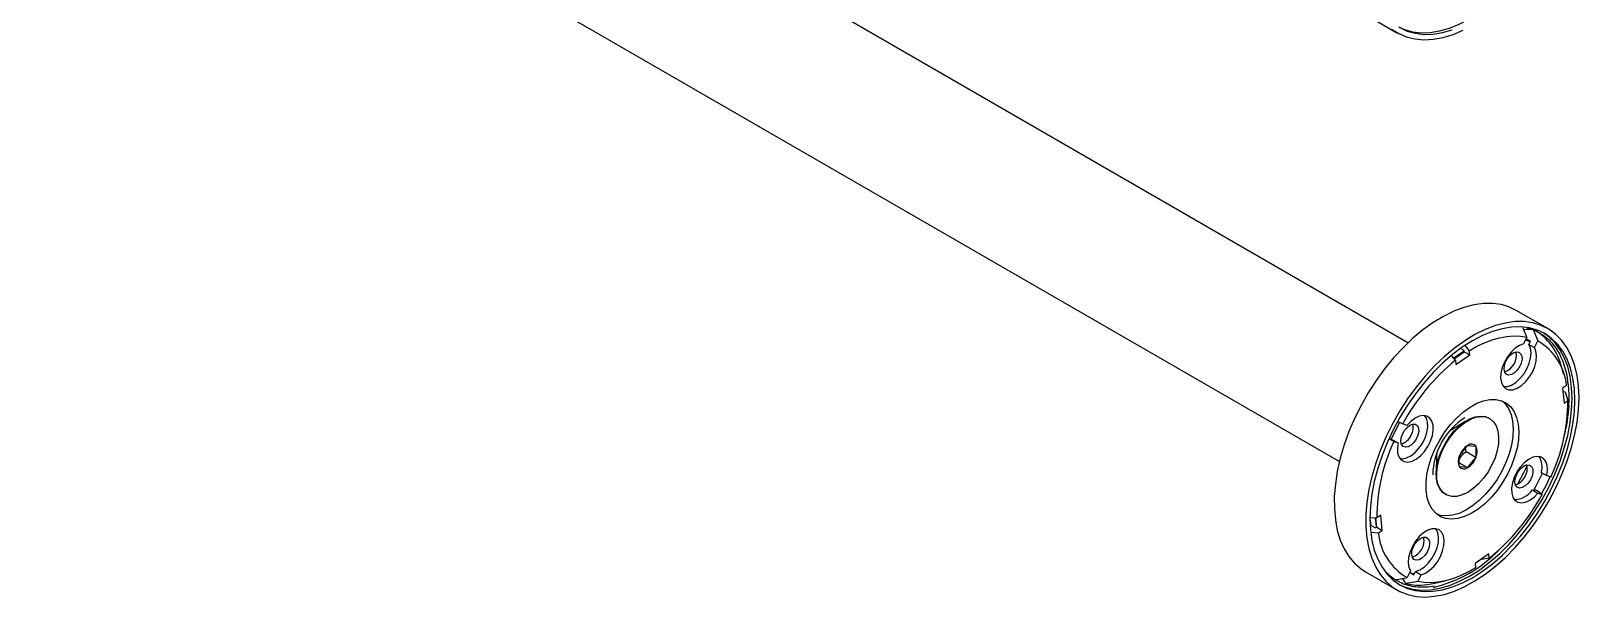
# Model space of a CAD drawing. Extents: x 0 to 3125, y 0 to 2290.
# Drawn here: x 2371 to 2765, y 1372.9 to 1516.9 of the extents above; entities that cross this region are included whole.
import ezdxf

# ---------------------------------------------------------------- set-up
doc = ezdxf.new("R2010")
doc.units = 0
doc.header["$LTSCALE"] = 10
doc.header["$MEASUREMENT"] = 0
doc.layers.get('0').update_dxf_attribs({"linetype": 'CONTINUOUS'})

msp = doc.modelspace()

# ---------------------------------------------------------------- linework, layer by layer
at = {"color": 7, "linetype": 'Continuous', "lineweight": 25}
for p, q in [((2721.47, 1437.54), (2388.44, 1629.79)), ((2371, 1599.57), (2704.03, 1407.31)), ((2710.66, 1521.06), (2718.68, 1516.42)), ((2757.07, 1441.17), (2749.04, 1445.8)), ((2751.77, 1439), (2750.92, 1437.3)), ((2750.98, 1440.92), (2752.8, 1441)), ((2751.63, 1438.26), (2751.45, 1438.36)), ((2751.46, 1438.38), (2751.55, 1438.31)), ((2752.65, 1437.94), (2751.56, 1438.57)), ((2752.55, 1437.73), (2751.63, 1438.26)), ((2733.58, 1433.09), (2732.59, 1434.3)), ((2733.24, 1433.5), (2735.78, 1435.27)), ((2733.69, 1432.01), (2737.19, 1434.46)), ((2735.75, 1435.59), (2734.86, 1436.1)), ((2735.78, 1435.27), (2735.75, 1435.59)), ((2735.78, 1435.27), (2737.19, 1434.46)), ((2736.06, 1436.79), (2737.09, 1435.54)), ((2737.19, 1434.46), (2737.09, 1435.54)), ((2752.25, 1437.13), (2752.65, 1437.94)), ((2752.25, 1437.13), (2753.66, 1436.32)), ((2753.66, 1436.32), (2754.51, 1438.02)), ((2733.58, 1433.09), (2733.69, 1432.01)), ((2761.15, 1429.51), (2760.38, 1431.99)), ((2761.82, 1426.7), (2760.83, 1426.01)), ((2760.83, 1426.01), (2761.2, 1422.17)), ((2760.91, 1425.15), (2761.48, 1425.07)), ((2761.2, 1422.17), (2762.18, 1422.86)), ((2761.48, 1425.07), (2762.18, 1422.86)), ((2718.91, 1417.5), (2720.13, 1416.89)), ((2721.17, 1416.51), (2720.13, 1416.89)), ((2736.24, 1417.65), (2732.5, 1415.33)), ((2742.26, 1418.29), (2742.11, 1418.37)), ((2717.91, 1412.44), (2716.62, 1413.09)), ((2716.69, 1413.27), (2717.05, 1413.06)), ((2717.05, 1413.06), (2717.55, 1412.88)), ((2717.55, 1412.88), (2718.96, 1412.07)), ((2717.91, 1412.44), (2718.96, 1412.07)), ((2734.56, 1408.8), (2736.67, 1411.43)), ((2736.25, 1409.89), (2736.12, 1410.74)), ((2736.67, 1411.43), (2738.79, 1411.25)), ((2728.77, 1408.87), (2728.63, 1404.47)), ((2734.54, 1407.02), (2736.67, 1405.79)), ((2736.25, 1409.89), (2738.79, 1408.42)), ((2738.79, 1408.42), (2736.67, 1405.79)), ((2736.67, 1405.79), (2734.56, 1405.98)), ((2755.38, 1404.59), (2756.79, 1403.78)), ((2757.84, 1403.4), (2756.79, 1403.78)), ((2730.94, 1399.03), (2731.09, 1398.94)), ((2753.16, 1400.15), (2754.57, 1399.33)), ((2753.16, 1400.15), (2753.66, 1399.97)), ((2753.66, 1399.97), (2753.54, 1400.04)), ((2753.58, 1400.31), (2754.6, 1399.79)), ((2754.57, 1399.33), (2755.62, 1398.96)), ((2711.83, 1391.26), (2713.22, 1390.45)), ((2711.84, 1393.1), (2713.56, 1392.98)), ((2713.51, 1390.65), (2713.28, 1393)), ((2714.55, 1393.67), (2713.56, 1392.98)), ((2714.92, 1389.83), (2714.55, 1393.67)), ((2713.93, 1389.14), (2712.07, 1389.27)), ((2713.22, 1390.45), (2713.51, 1390.65)), ((2713.51, 1390.65), (2714.92, 1389.83)), ((2713.93, 1389.14), (2714.92, 1389.83)), ((2742.06, 1383.83), (2738.56, 1381.38)), ((2742.17, 1382.75), (2742.06, 1383.83)), ((2710.66, 1379.31), (2718.68, 1374.68)), ((2722.09, 1379.52), (2721.24, 1377.83)), ((2721.89, 1379.12), (2723.14, 1378.77)), ((2723.01, 1378.55), (2723.42, 1379.36)), ((2723.42, 1379.36), (2724.83, 1378.54)), ((2738.56, 1381.38), (2738.66, 1380.3)), ((2740.2, 1382.44), (2740.14, 1382.49)), ((2742.17, 1382.75), (2740.2, 1382.44)), ((2720.97, 1376.28), (2720.21, 1377.63)), ((2722.21, 1379.02), (2723.01, 1378.55)), ((2723.98, 1376.85), (2724.83, 1378.54)), ((2728.29, 1376.39), (2730.82, 1376.97))]:
    msp.add_line(p, q, dxfattribs=at)
at = {"color": 7, "linetype": 'Continuous', "lineweight": 25, "flags": 128}
for points in [[(2719.08, 1517.93), (2720.57, 1517.26), (2722.62, 1516.67), (2724.81, 1516.41), (2727.12, 1516.47), (2729.53, 1516.86), (2732.01, 1517.57), (2734.54, 1518.59), (2737.1, 1519.91), (2739.66, 1521.52), (2742.19, 1523.41), (2744.67, 1525.56), (2747.09, 1527.94), (2749.4, 1530.53), (2751.6, 1533.32), (2753.66, 1536.26), (2755.57, 1539.34), (2757.29, 1542.52)], [(2717.32, 1517.33), (2719.13, 1516.18), (2721.11, 1515.34), (2723.25, 1514.82), (2725.52, 1514.63), (2727.91, 1514.76), (2730.4, 1515.22), (2732.95, 1516), (2735.55, 1517.1)], [(2719.38, 1517.75), (2721.27, 1516.85), (2723.32, 1516.27), (2725.52, 1516), (2727.83, 1516.07), (2730.24, 1516.45), (2732.72, 1517.16)], [(2749.04, 1445.8), (2747.35, 1446.62), (2745.26, 1447.25), (2743.04, 1447.56), (2740.68, 1447.55), (2738.23, 1447.21), (2735.7, 1446.54), (2733.12, 1445.56), (2730.5, 1444.27), (2727.88, 1442.68), (2725.27, 1440.81), (2722.71, 1438.68), (2720.22, 1436.3), (2717.81, 1433.71), (2715.52, 1430.91), (2713.36, 1427.94), (2711.36, 1424.83), (2709.53, 1421.61), (2707.89, 1418.3), (2706.45, 1414.94), (2705.23, 1411.55), (2704.24, 1408.17), (2703.49, 1404.84), (2702.99, 1401.58), (2702.73, 1398.42), (2702.74, 1395.39), (2702.99, 1392.52), (2703.49, 1389.84), (2704.24, 1387.37), (2705.23, 1385.13), (2706.45, 1383.16), (2707.89, 1381.45), (2709.53, 1380.04), (2710.66, 1379.31)], [(2765.02, 1423.59), (2764.89, 1426.55), (2764.51, 1429.32), (2763.88, 1431.9), (2763.01, 1434.26), (2761.91, 1436.36), (2760.58, 1438.21), (2759.04, 1439.77), (2757.3, 1441.03), (2755.38, 1441.98), (2753.29, 1442.62), (2751.06, 1442.93), (2748.71, 1442.92), (2746.26, 1442.57), (2743.73, 1441.91), (2741.14, 1440.93), (2738.53, 1439.63), (2735.91, 1438.05), (2733.3, 1436.18), (2730.74, 1434.05), (2728.25, 1431.67), (2725.84, 1429.07), (2723.55, 1426.28), (2721.39, 1423.31), (2719.39, 1420.2), (2717.55, 1416.97), (2715.91, 1413.67), (2714.48, 1410.3), (2713.26, 1406.92), (2712.27, 1403.54), (2711.52, 1400.21), (2711.01, 1396.94), (2710.76, 1393.78), (2710.76, 1390.75), (2711.02, 1387.88), (2711.52, 1385.2), (2712.27, 1382.73), (2713.26, 1380.5), (2714.48, 1378.52), (2715.92, 1376.82), (2717.56, 1375.41), (2719.39, 1374.3), (2721.4, 1373.5), (2723.55, 1373.03), (2725.85, 1372.88), (2728.25, 1373.06), (2730.75, 1373.56), (2733.31, 1374.39), (2735.91, 1375.53), (2738.53, 1376.97), (2741.15, 1378.7), (2743.73, 1380.7), (2746.26, 1382.96), (2748.72, 1385.45), (2751.07, 1388.14), (2753.3, 1391.03), (2755.38, 1394.07), (2757.3, 1397.24), (2759.04, 1400.51), (2760.58, 1403.85), (2761.91, 1407.23), (2763.01, 1410.62), (2763.88, 1413.98), (2764.51, 1417.28), (2764.89, 1420.5), (2765.02, 1423.59)], [(2763.96, 1422.98), (2763.83, 1425.86), (2763.46, 1428.57), (2762.84, 1431.08), (2761.97, 1433.36), (2760.88, 1435.4), (2759.56, 1437.18), (2758.04, 1438.67), (2756.32, 1439.87), (2754.42, 1440.76), (2752.36, 1441.33), (2750.17, 1441.59), (2747.85, 1441.51), (2745.44, 1441.12), (2742.96, 1440.4), (2740.43, 1439.37), (2737.87, 1438.04), (2735.31, 1436.42), (2732.78, 1434.53), (2730.3, 1432.37), (2727.89, 1429.99), (2725.57, 1427.39), (2723.38, 1424.6), (2721.32, 1421.65), (2719.43, 1418.57), (2717.71, 1415.39), (2716.18, 1412.13), (2714.87, 1408.84), (2713.77, 1405.53), (2712.91, 1402.25), (2712.29, 1399.03), (2711.91, 1395.88), (2711.79, 1392.86), (2711.91, 1389.98), (2712.29, 1387.27), (2712.91, 1384.76), (2713.77, 1382.48), (2714.87, 1380.44), (2716.19, 1378.66), (2717.71, 1377.17), (2719.43, 1375.97), (2721.33, 1375.08), (2723.38, 1374.51), (2725.58, 1374.26), (2727.89, 1374.33), (2730.3, 1374.72), (2732.79, 1375.44), (2735.32, 1376.47), (2737.88, 1377.8), (2740.43, 1379.42), (2742.97, 1381.32), (2745.45, 1383.47), (2747.86, 1385.86), (2750.17, 1388.46), (2752.37, 1391.24), (2754.42, 1394.19), (2756.32, 1397.27), (2758.04, 1400.46), (2759.56, 1403.71), (2760.88, 1407.01), (2761.98, 1410.31), (2762.84, 1413.59), (2763.46, 1416.82), (2763.83, 1419.96), (2763.96, 1422.98)], [(2737.09, 1435.54), (2739.03, 1436.65), (2740.97, 1437.57), (2742.89, 1438.3), (2744.78, 1438.84), (2746.62, 1439.18), (2748.41, 1439.32), (2750.13, 1439.26), (2751.77, 1439)], [(2751.77, 1439), (2750.83, 1441.29), (2750.79, 1441.39)], [(2752.54, 1437.72), (2752.13, 1437.92), (2751.38, 1438.23)], [(2753.37, 1440.81), (2753.57, 1440.31), (2754.51, 1438.02)], [(2763.25, 1423.39), (2763.13, 1426.27), (2762.75, 1428.98), (2762.13, 1431.49), (2761.27, 1433.77), (2760.17, 1435.81), (2758.86, 1437.59), (2757.33, 1439.08), (2755.96, 1440.07)], [(2735.77, 1435.39), (2734.31, 1434.45), (2733.19, 1433.65)], [(2750.92, 1437.3), (2749.84, 1436.89), (2748.76, 1436.17), (2747.72, 1435.18), (2746.78, 1433.98), (2746.02, 1432.64), (2745.45, 1431.24), (2745.12, 1429.85), (2745.05, 1428.55), (2745.24, 1427.41), (2745.68, 1426.51), (2746.34, 1425.89), (2747.19, 1425.59), (2748.18, 1425.62), (2749.25, 1425.98), (2750.34, 1426.66), (2751.39, 1427.61), (2752.34, 1428.78), (2753.14, 1430.1), (2753.74, 1431.5), (2754.1, 1432.9), (2754.21, 1434.22), (2754.06, 1435.38), (2753.66, 1436.32)], [(2745.76, 1426.41), (2745.78, 1426.4), (2746.77, 1426.43), (2747.84, 1426.8), (2748.93, 1427.47), (2749.98, 1428.42), (2750.93, 1429.59), (2751.73, 1430.91), (2752.33, 1432.31), (2752.69, 1433.71), (2752.8, 1435.03), (2752.65, 1436.19), (2752.25, 1437.13)], [(2749.66, 1435.18), (2750.16, 1434.82), (2750.45, 1434.18), (2750.5, 1433.34), (2750.3, 1432.38), (2749.88, 1431.42), (2749.27, 1430.55), (2748.55, 1429.87), (2747.8, 1429.45), (2747.09, 1429.34), (2746.5, 1429.55), (2746.1, 1430.05), (2745.93, 1430.8), (2746.01, 1431.71), (2746.33, 1432.69), (2746.85, 1433.62), (2747.52, 1434.4), (2748.26, 1434.96), (2749, 1435.23), (2749.66, 1435.18)], [(2719.08, 1376.18), (2720.62, 1375.49), (2722.68, 1374.91), (2724.87, 1374.66), (2727.19, 1374.74), (2729.6, 1375.13), (2732.08, 1375.85), (2734.61, 1376.88), (2737.17, 1378.21), (2739.73, 1379.83), (2742.26, 1381.72), (2744.74, 1383.88), (2747.15, 1386.26), (2749.47, 1388.86), (2751.66, 1391.65), (2753.72, 1394.6), (2755.62, 1397.68), (2757.34, 1400.86), (2758.86, 1404.12), (2760.18, 1407.41), (2761.27, 1410.72), (2762.13, 1414), (2762.75, 1417.22), (2763.13, 1420.37), (2763.25, 1423.39)], [(2745.3, 1422.81), (2746.56, 1422.17), (2747.63, 1421.23), (2748.5, 1420.01), (2749.14, 1418.53), (2749.53, 1416.82), (2749.68, 1414.92), (2749.58, 1412.88), (2749.23, 1410.72), (2748.63, 1408.51), (2747.81, 1406.29), (2746.77, 1404.1), (2745.55, 1401.99), (2744.16, 1400.01), (2742.64, 1398.2), (2741.02, 1396.59), (2739.32, 1395.23), (2737.6, 1394.13), (2735.89, 1393.33), (2734.21, 1392.84), (2732.62, 1392.68), (2731.13, 1392.83), (2729.79, 1393.31), (2728.63, 1394.1), (2727.65, 1395.19), (2726.9, 1396.54), (2726.38, 1398.14), (2726.11, 1399.95), (2726.09, 1401.93), (2726.31, 1404.03), (2726.79, 1406.22), (2727.5, 1408.44), (2728.43, 1410.66), (2729.56, 1412.81), (2730.87, 1414.86), (2732.33, 1416.76), (2733.91, 1418.48), (2735.57, 1419.97), (2737.28, 1421.2), (2739.01, 1422.15), (2740.71, 1422.8), (2742.34, 1423.12), (2743.89, 1423.13), (2745.3, 1422.81)], [(2745.49, 1422.74), (2746.22, 1422.05), (2747.09, 1420.82), (2747.73, 1419.34), (2748.12, 1417.63), (2748.27, 1415.74), (2748.17, 1413.69), (2747.82, 1411.54), (2747.22, 1409.33), (2746.4, 1407.1), (2745.36, 1404.91), (2744.14, 1402.8), (2742.75, 1400.82), (2741.23, 1399.01), (2739.61, 1397.4), (2737.91, 1396.04), (2736.19, 1394.95), (2734.48, 1394.15), (2732.8, 1393.66), (2731.21, 1393.49), (2729.72, 1393.65), (2728.85, 1393.92)], [(2718.96, 1412.07), (2718.77, 1410.72), (2718.85, 1409.51), (2719.19, 1408.5), (2719.76, 1407.75), (2720.53, 1407.31), (2721.47, 1407.2), (2722.51, 1407.43), (2723.6, 1407.97), (2724.68, 1408.81), (2725.68, 1409.89), (2726.55, 1411.16), (2727.23, 1412.54), (2727.7, 1413.95), (2727.92, 1415.31), (2727.88, 1416.55), (2727.58, 1417.59), (2727.05, 1418.38), (2726.3, 1418.87), (2725.39, 1419.03), (2724.36, 1418.86), (2723.27, 1418.36), (2722.19, 1417.56), (2721.17, 1416.51)], [(2719.48, 1408.04), (2720.06, 1408.02), (2721.1, 1408.24), (2722.19, 1408.79), (2723.27, 1409.63), (2724.27, 1410.71), (2725.14, 1411.97), (2725.82, 1413.35), (2726.29, 1414.76), (2726.51, 1416.12), (2726.47, 1417.36), (2726.17, 1418.4), (2725.81, 1419)], [(2730.94, 1399.03), (2730.35, 1399.45), (2729.57, 1400.36), (2729.01, 1401.55), (2728.7, 1402.96), (2728.64, 1404.55), (2728.83, 1406.28), (2729.26, 1408.09), (2729.93, 1409.92), (2730.82, 1411.71), (2731.88, 1413.4), (2733.1, 1414.94), (2734.42, 1416.28), (2735.82, 1417.37), (2737.23, 1418.19), (2738.62, 1418.7), (2739.95, 1418.89), (2741.17, 1418.76), (2742.11, 1418.37)], [(2736.68, 1399.5), (2735.27, 1398.83), (2733.9, 1398.48), (2732.62, 1398.45), (2731.48, 1398.75), (2730.5, 1399.36), (2729.72, 1400.28), (2729.16, 1401.46), (2728.85, 1402.87), (2728.79, 1404.47), (2728.98, 1406.2), (2729.41, 1408.01), (2730.08, 1409.83), (2730.97, 1411.62), (2732.03, 1413.31), (2733.25, 1414.85), (2734.57, 1416.19), (2735.97, 1417.29), (2737.38, 1418.1), (2738.77, 1418.62), (2740.1, 1418.81), (2741.32, 1418.67), (2742.38, 1418.21), (2743.26, 1417.44), (2743.93, 1416.39), (2744.37, 1415.09), (2744.56, 1413.58), (2744.5, 1411.91), (2744.18, 1410.13), (2743.63, 1408.31), (2742.85, 1406.49), (2741.87, 1404.75), (2740.72, 1403.12), (2739.45, 1401.68), (2738.08, 1400.46), (2736.68, 1399.5)], [(2719.32, 1417.3), (2717.87, 1414.49), (2717.19, 1413.01)], [(2723.38, 1416.82), (2723.88, 1416.45), (2724.17, 1415.82), (2724.22, 1414.97), (2724.02, 1414.02), (2723.6, 1413.05), (2722.99, 1412.18), (2722.28, 1411.5), (2721.52, 1411.08), (2720.81, 1410.97), (2720.23, 1411.18), (2719.83, 1411.69), (2719.66, 1412.44), (2719.73, 1413.35), (2720.05, 1414.32), (2720.57, 1415.25), (2721.24, 1416.04), (2721.99, 1416.6), (2722.73, 1416.87), (2723.38, 1416.82)], [(2732.5, 1415.33), (2732.24, 1415.16), (2732.02, 1415)], [(2728.82, 1409.45), (2728.81, 1409.43), (2728.77, 1408.87)], [(2756.79, 1403.78), (2756.97, 1405.12), (2756.89, 1406.34), (2756.56, 1407.34), (2755.99, 1408.09), (2755.21, 1408.53), (2754.28, 1408.64), (2753.24, 1408.42), (2752.15, 1407.87), (2751.07, 1407.03), (2750.07, 1405.95), (2749.2, 1404.68), (2748.52, 1403.31), (2748.05, 1401.9), (2747.83, 1400.53), (2747.87, 1399.3), (2748.16, 1398.25), (2748.7, 1397.47), (2749.45, 1396.98), (2750.36, 1396.81), (2751.39, 1396.99), (2752.48, 1397.49), (2753.56, 1398.28), (2754.57, 1399.33)], [(2752.43, 1406.43), (2752.93, 1406.07), (2753.22, 1405.43), (2753.26, 1404.59), (2753.07, 1403.64), (2752.64, 1402.67), (2752.04, 1401.8), (2751.32, 1401.12), (2750.56, 1400.7), (2749.86, 1400.59), (2749.27, 1400.8), (2748.87, 1401.31), (2748.7, 1402.06), (2748.78, 1402.97), (2749.09, 1403.94), (2749.61, 1404.87), (2750.28, 1405.66), (2751.03, 1406.21), (2751.77, 1406.48), (2752.43, 1406.43)], [(2749.44, 1401.64), (2750.99, 1404.53), (2751.81, 1406.22)], [(2753.52, 1400.02), (2754.3, 1401.46), (2755.71, 1404.4)], [(2755.48, 1399.1), (2756.63, 1401.27), (2757.68, 1403.46)], [(2754.6, 1399.79), (2755.51, 1399.05), (2755.62, 1398.96)], [(2711.79, 1392.8), (2711.95, 1391.65), (2712.04, 1391.14)], [(2713.11, 1392.93), (2713.36, 1390.84), (2713.4, 1390.57)], [(2724.83, 1378.54), (2725.9, 1378.96), (2726.99, 1379.68), (2728.03, 1380.66), (2728.96, 1381.86), (2729.73, 1383.2), (2730.3, 1384.6), (2730.62, 1386), (2730.69, 1387.29), (2730.51, 1388.43), (2730.07, 1389.33), (2729.41, 1389.95), (2728.56, 1390.25), (2727.57, 1390.22), (2726.5, 1389.86), (2725.41, 1389.18), (2724.36, 1388.24), (2723.41, 1387.07), (2722.61, 1385.75), (2722.01, 1384.34), (2721.65, 1382.95), (2721.54, 1381.63), (2721.69, 1380.46), (2722.09, 1379.52)], [(2726.15, 1388.07), (2726.65, 1387.71), (2726.94, 1387.07), (2726.99, 1386.23), (2726.79, 1385.27), (2726.36, 1384.31), (2725.76, 1383.44), (2725.04, 1382.76), (2724.29, 1382.34), (2723.58, 1382.23), (2722.99, 1382.44), (2722.59, 1382.94), (2722.42, 1383.69), (2722.5, 1384.6), (2722.81, 1385.58), (2723.34, 1386.51), (2724.01, 1387.29), (2724.75, 1387.85), (2725.49, 1388.12), (2726.15, 1388.07)], [(2723.42, 1379.36), (2724.49, 1379.77), (2725.58, 1380.49), (2726.62, 1381.48), (2727.55, 1382.67), (2728.32, 1384.01), (2728.89, 1385.42), (2729.21, 1386.81), (2729.28, 1388.11), (2729.1, 1389.24), (2728.66, 1390.14), (2728.58, 1390.25)], [(2738.66, 1380.3), (2736.71, 1379.2), (2734.77, 1378.27), (2732.86, 1377.54), (2730.97, 1377), (2729.13, 1376.66), (2727.34, 1376.52), (2725.62, 1376.58), (2723.98, 1376.85)], [(2718.24, 1377.26), (2720.91, 1377.76), (2721.24, 1377.83)], [(2723.98, 1376.85), (2723.65, 1376.78), (2720.97, 1376.28)]]:
    msp.add_lwpolyline(points, dxfattribs=at)
at = {"color": 7, "linetype": 'Continuous', "lineweight": 25}
for centre, radius, start, end in [((2746.01, 1428.04), 14.9, 15.347, 58.5198), ((2744.73, 1434.31), 4.34, 287.8165, 12.1889), ((2747.09, 1425.21), 14.8, 5.7826, 59.9156), ((2767.43, 1391.3), 53.78, 129.0064, 151.5926), ((2716.49, 1422.85), 45.7, 334.8081, 0.014), ((2717.57, 1424.5), 45.01, 346.0582, 356.351), ((2719.34, 1415.92), 3.48, 328.5272, 15.66), ((2745.37, 1403.61), 17.59, 122.3705, 178.8643), ((2759.26, 1392.99), 45.7, 154.8081, 180.014), ((2718.62, 1415.63), 4, 286.8464, 337.5251), ((2739.53, 1406.97), 5.3, 122.6414, 159.7753), ((2737.64, 1410.26), 1.52, 40.5429, 129.253), ((2735.97, 1409.83), 3.15, 333.4385, 26.5703), ((2737.38, 1407.39), 3.15, 153.4385, 206.5703), ((2733.82, 1410.26), 5.3, 302.6414, 339.7753), ((2750.9, 1406.05), 4.72, 342.0071, 32.9761), ((2735.71, 1406.97), 1.52, 220.5429, 309.253), ((2747.48, 1405.57), 4.35, 287.9359, 12.0696), ((2708.32, 1424.54), 53.78, 309.0064, 331.5926), ((2748.53, 1403.22), 5.56, 269.9943, 326.4368), ((2728.66, 1390.64), 14.8, 185.7826, 239.9156), ((2721.2, 1387.2), 4.36, 287.9585, 12.0467), ((2720.12, 1408.5), 34.07, 283.276, 315.9364), ((2724.4, 1392.25), 16.33, 257.9065, 283.8035)]:
    msp.add_arc(centre, radius, start, end, dxfattribs=at)
for points, knots in [([(2751.64, 1441.35), (2751.74, 1441.33), (2752.5, 1441.2), (2753.79, 1440.7), (2755.5, 1439.82), (2757.04, 1438.64), (2758.42, 1437.2), (2759.6, 1435.52), (2760.59, 1433.6), (2761.37, 1431.46), (2761.88, 1429.47), (2762.05, 1428.14), (2762.11, 1427.65)], [0, 0, 0, 0, 0.017197, 0.131755, 0.246747, 0.362013, 0.477192, 0.592025, 0.706434, 0.820471, 0.934248, 1, 1, 1, 1]), ([(2762.11, 1427.65), (2762.17, 1427.3), (2762.34, 1426.17), (2762.4, 1424.78), (2762.4, 1423.76), (2762.4, 1423.59)], [0, 0, 0, 0, 0.272608, 0.884889, 1, 1, 1, 1]), ([(2762.4, 1423.59), (2762.4, 1423.11), (2762.4, 1422.42), (2762.34, 1421.7), (2762.32, 1421.48)], [0, 0, 0, 0, 0.695824, 1, 1, 1, 1]), ([(2738.79, 1411.25), (2738.77, 1411.12), (2738.67, 1410.25), (2738.73, 1409.27), (2738.79, 1408.42)], [0, 0, 0, 0, 0.138849, 1, 1, 1, 1]), ([(2734.56, 1405.98), (2734.5, 1406.83), (2734.44, 1407.81), (2734.54, 1408.68), (2734.56, 1408.8)], [0, 0, 0, 0, 0.861151, 1, 1, 1, 1]), ([(2734.53, 1407.89), (2734.7, 1408.19), (2735.12, 1408.95), (2735.83, 1409.54), (2736.25, 1409.89)], [0, 0, 0, 0, 0.402456, 1, 1, 1, 1]), ([(2728.21, 1375.64), (2727.51, 1375.53), (2726.07, 1375.32), (2724, 1375.35), (2722.01, 1375.64), (2720.14, 1376.22), (2718.42, 1377.08), (2716.85, 1378.18), (2715.95, 1379.13), (2715.5, 1379.61)], [0, 0, 0, 0, 0.136394, 0.279763, 0.42353, 0.56783, 0.71269, 0.857946, 1, 1, 1, 1])]:
    msp.add_open_spline(points, degree=3, knots=knots, dxfattribs=at)

doc.saveas('drawing.dxf')
